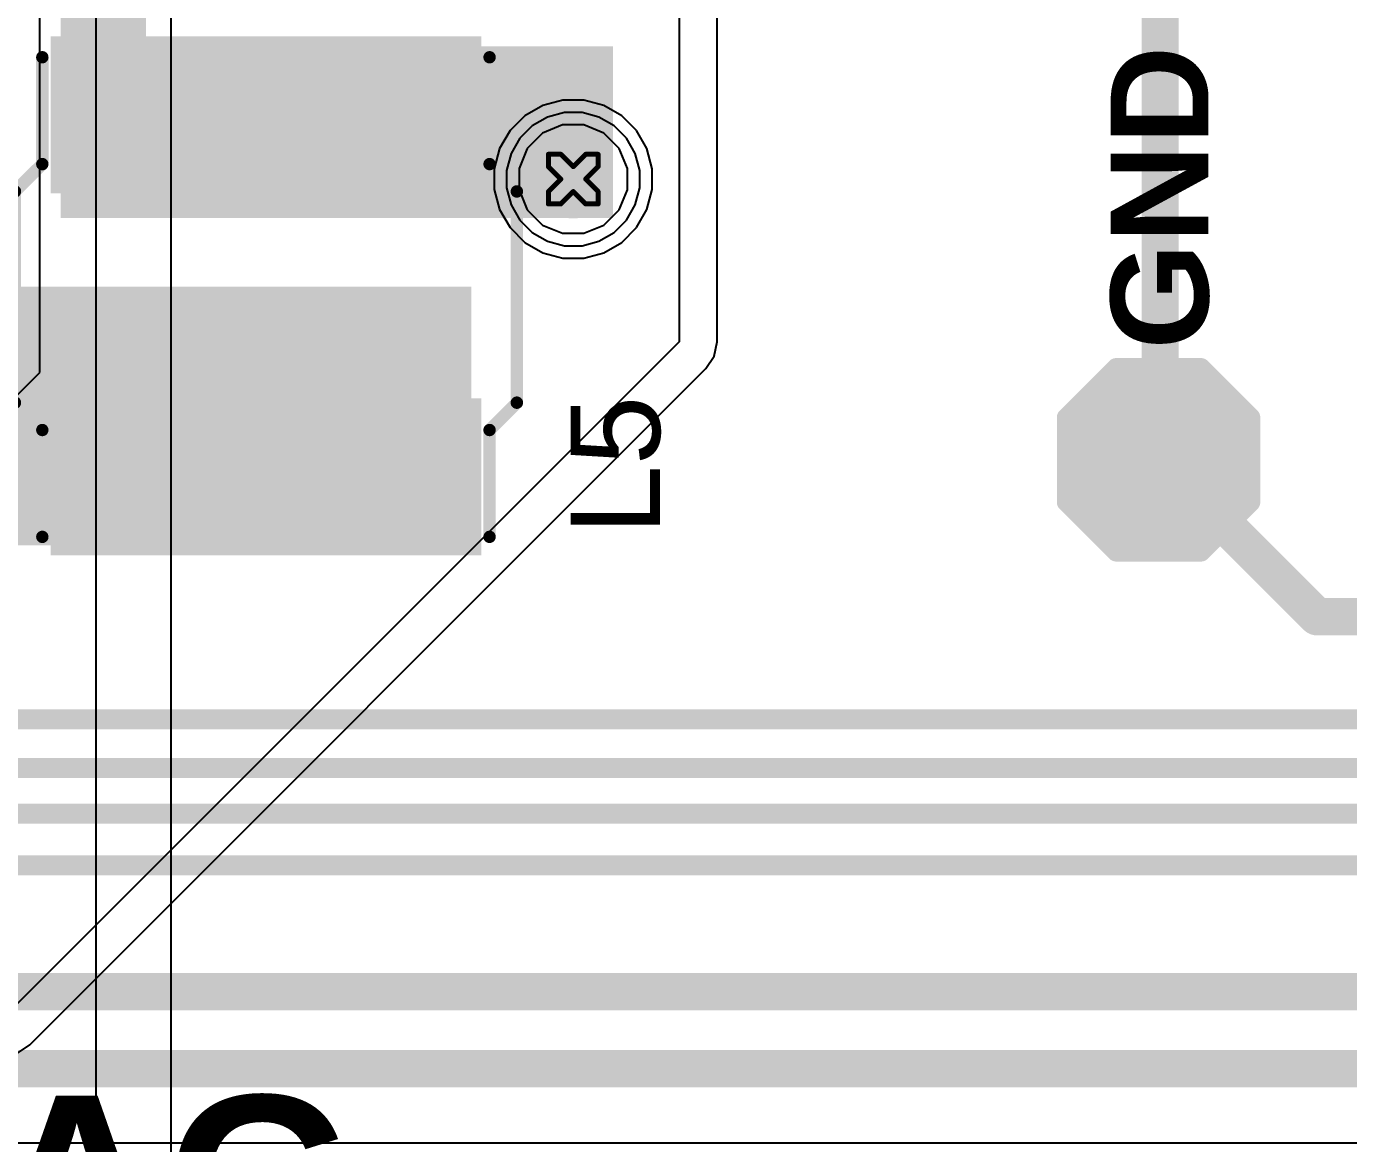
# Model space of a CAD drawing. Header units: inches. Extents: x 0 to 5379, y 0 to 5429.
# Drawn here: x 114.63 to 128.15, y 108.51 to 119.93 of the extents above; entities that cross this region are included whole.
import ezdxf

# ---------------------------------------------------------------- set-up
doc = ezdxf.new("R2010")
doc.units = ezdxf.units.IN
for name, color, linetype in [('Bottom Layer', 5, 'Continuous'), ('Bottom Solder', 6, 'Continuous'), ('Drill Drawing', 1, 'Continuous'), ('GND01', 16, 'Continuous'), ('GND02', 76, 'Continuous'), ('PWR', 156, 'Continuous'), ('SIG 01', 90, 'Continuous'), ('Top Layer', 1, 'Continuous'), ('Top Overlay', 2, 'Continuous'), ('Top Paste', 8, 'Continuous'), ('Top Solder', 216, 'Continuous'), ('Via Holes', 16, 'Continuous')]:
    doc.layers.add(name, color=color, linetype=linetype)
doc.styles.add('Arial', font='', dxfattribs={"height": 0.2})
doc.styles.add('Arial_Bold', font='', dxfattribs={"height": 0.2})
doc.styles.get('Arial').set_extended_font_data('Arial')
doc.styles.get('Arial_Bold').set_extended_font_data('Arial', bold=True)

# ---------------------------------------------------------------- blocks, each defined once
blk = doc.blocks.new('T__________155')
at = {"layer": 'Top Layer'}
blk.add_hatch(color=1, dxfattribs=at).paths.add_polyline_path([(0.381, 0.762), (-0.381, 0.762), (-0.762, 0.381), (-0.762, -0.381), (-0.381, -0.762), (0.381, -0.762), (0.762, -0.381), (0.762, 0.381)])
at = {"layer": 'Top Paste'}
blk.add_hatch(color=8, dxfattribs=at).paths.add_polyline_path([(0.381, 0.762), (-0.381, 0.762), (-0.762, 0.381), (-0.762, -0.381), (-0.381, -0.762), (0.381, -0.762), (0.762, -0.381), (0.762, 0.381)])
at = {"layer": 'Top Solder'}
blk.add_hatch(color=216, dxfattribs=at).paths.add_polyline_path([(0.432, 0.864), (-0.432, 0.864), (-0.864, 0.432), (-0.864, -0.432), (-0.432, -0.864), (0.432, -0.864), (0.864, -0.432), (0.864, 0.432)])
at = {"layer": 'Top Overlay'}
for points in [[(-0.432, 0.94, 0.2, 0.2, 0), (-0.94, 0.432, 0.2, 0.2, 0)], [(-0.432, 0.94, 0.2, 0.2, 0), (0.432, 0.94, 0.2, 0.2, 0)], [(0.432, 0.94, 0.2, 0.2, 0), (0.94, 0.432, 0.2, 0.2, 0)], [(-0.94, 0.432, 0.2, 0.2, 0), (-0.94, -0.432, 0.2, 0.2, 0)], [(0.94, 0.432, 0.2, 0.2, 0), (0.94, -0.432, 0.2, 0.2, 0)], [(-0.94, -0.432, 0.2, 0.2, 0), (-0.432, -0.94, 0.2, 0.2, 0)], [(0.94, -0.432, 0.2, 0.2, 0), (0.432, -0.94, 0.2, 0.2, 0)], [(-0.432, -0.94, 0.2, 0.2, 0), (0.432, -0.94, 0.2, 0.2, 0)]]:
    blk.add_lwpolyline(points, format="xyseb", dxfattribs=at)
for points in [[(-0.482, 0.94, 0.1, 0.1, 1), (-0.382, 0.94, 0.1, 0.1, 1)], [(-0.482, 0.94, 0.1, 0.1, 1), (-0.382, 0.94, 0.1, 0.1, 1)], [(0.382, 0.94, 0.1, 0.1, 1), (0.482, 0.94, 0.1, 0.1, 1)], [(0.382, 0.94, 0.1, 0.1, 1), (0.482, 0.94, 0.1, 0.1, 1)], [(-0.99, 0.432, 0.1, 0.1, 1), (-0.89, 0.432, 0.1, 0.1, 1)], [(-0.99, 0.432, 0.1, 0.1, 1), (-0.89, 0.432, 0.1, 0.1, 1)], [(0.89, 0.432, 0.1, 0.1, 1), (0.99, 0.432, 0.1, 0.1, 1)], [(0.89, 0.432, 0.1, 0.1, 1), (0.99, 0.432, 0.1, 0.1, 1)], [(-0.99, -0.432, 0.1, 0.1, 1), (-0.89, -0.432, 0.1, 0.1, 1)], [(-0.99, -0.432, 0.1, 0.1, 1), (-0.89, -0.432, 0.1, 0.1, 1)], [(0.89, -0.432, 0.1, 0.1, 1), (0.99, -0.432, 0.1, 0.1, 1)], [(0.89, -0.432, 0.1, 0.1, 1), (0.99, -0.432, 0.1, 0.1, 1)], [(-0.482, -0.94, 0.1, 0.1, 1), (-0.382, -0.94, 0.1, 0.1, 1)], [(-0.482, -0.94, 0.1, 0.1, 1), (-0.382, -0.94, 0.1, 0.1, 1)], [(0.382, -0.94, 0.1, 0.1, 1), (0.482, -0.94, 0.1, 0.1, 1)], [(0.382, -0.94, 0.1, 0.1, 1), (0.482, -0.94, 0.1, 0.1, 1)]]:
    blk.add_lwpolyline(points, format="xyseb", close=True, dxfattribs=at)
blk = doc.blocks.new('FNR5040S180MT_787')
at = {"layer": 'Top Layer'}
for points in [[(-2.55, 2.049), (-1.15, 2.049), (-1.15, -2.151), (-2.55, -2.151)], [(1.15, 2.049), (2.55, 2.049), (2.55, -2.151), (1.15, -2.151)]]:
    blk.add_hatch(color=1, dxfattribs=at).paths.add_polyline_path(points)
at = {"layer": 'Top Paste'}
for points in [[(-2.55, 2.049), (-1.15, 2.049), (-1.15, -2.151), (-2.55, -2.151)], [(1.15, 2.049), (2.55, 2.049), (2.55, -2.151), (1.15, -2.151)]]:
    blk.add_hatch(color=8, dxfattribs=at).paths.add_polyline_path(points)
at = {"layer": 'Top Solder'}
for points in [[(-2.652, 2.151), (-1.048, 2.151), (-1.048, -2.252), (-2.652, -2.252)], [(1.048, 2.151), (2.652, 2.151), (2.652, -2.252), (1.048, -2.252)]]:
    blk.add_hatch(color=216, dxfattribs=at).paths.add_polyline_path(points)
at = {"layer": 'Top Overlay'}
for points in [[(-1.092, 2.515, 0.127, 0.127, 0), (-1.372, 2.235, 0.127, 0.127, 0)], [(-1.092, 2.515, 0.127, 0.127, 0), (1.067, 2.515, 0.127, 0.127, 0)], [(1.067, 2.515, 0.127, 0.127, 0), (1.346, 2.235, 0.127, 0.127, 0)], [(-2.464, 2.235, 0.127, 0.127, 0), (-1.372, 2.235, 0.127, 0.127, 0)], [(1.346, 2.235, 0.127, 0.127, 0), (2.438, 2.235, 0.127, 0.127, 0)], [(-2.464, -2.337, 0.127, 0.127, 0), (-1.372, -2.337, 0.127, 0.127, 0)], [(-1.372, -2.337, 0.127, 0.127, 0), (-1.092, -2.616, 0.127, 0.127, 0)], [(1.346, -2.337, 0.127, 0.127, 0), (1.067, -2.616, 0.127, 0.127, 0)], [(1.346, -2.337, 0.127, 0.127, 0), (2.438, -2.337, 0.127, 0.127, 0)], [(-1.092, -2.616, 0.127, 0.127, 0), (1.067, -2.616, 0.127, 0.127, 0)]]:
    blk.add_lwpolyline(points, format="xyseb", dxfattribs=at)
for points in [[(-1.124, 2.515, 0.0635, 0.0635, 1), (-1.06, 2.515, 0.0635, 0.0635, 1)], [(-1.124, 2.515, 0.0635, 0.0635, 1), (-1.06, 2.515, 0.0635, 0.0635, 1)], [(1.035, 2.515, 0.0635, 0.0635, 1), (1.099, 2.515, 0.0635, 0.0635, 1)], [(1.035, 2.515, 0.0635, 0.0635, 1), (1.099, 2.515, 0.0635, 0.0635, 1)], [(-2.495, 2.235, 0.0635, 0.0635, 1), (-2.432, 2.235, 0.0635, 0.0635, 1)], [(-1.403, 2.235, 0.0635, 0.0635, 1), (-1.34, 2.235, 0.0635, 0.0635, 1)], [(-1.403, 2.235, 0.0635, 0.0635, 1), (-1.34, 2.235, 0.0635, 0.0635, 1)], [(1.315, 2.235, 0.0635, 0.0635, 1), (1.378, 2.235, 0.0635, 0.0635, 1)], [(1.315, 2.235, 0.0635, 0.0635, 1), (1.378, 2.235, 0.0635, 0.0635, 1)], [(2.407, 2.235, 0.0635, 0.0635, 1), (2.47, 2.235, 0.0635, 0.0635, 1)], [(-2.495, -2.337, 0.0635, 0.0635, 1), (-2.432, -2.337, 0.0635, 0.0635, 1)], [(-1.403, -2.337, 0.0635, 0.0635, 1), (-1.34, -2.337, 0.0635, 0.0635, 1)], [(-1.403, -2.337, 0.0635, 0.0635, 1), (-1.34, -2.337, 0.0635, 0.0635, 1)], [(1.315, -2.337, 0.0635, 0.0635, 1), (1.378, -2.337, 0.0635, 0.0635, 1)], [(1.315, -2.337, 0.0635, 0.0635, 1), (1.378, -2.337, 0.0635, 0.0635, 1)], [(2.407, -2.337, 0.0635, 0.0635, 1), (2.47, -2.337, 0.0635, 0.0635, 1)], [(-1.124, -2.616, 0.0635, 0.0635, 1), (-1.06, -2.616, 0.0635, 0.0635, 1)], [(-1.124, -2.616, 0.0635, 0.0635, 1), (-1.06, -2.616, 0.0635, 0.0635, 1)], [(1.035, -2.616, 0.0635, 0.0635, 1), (1.099, -2.616, 0.0635, 0.0635, 1)], [(1.035, -2.616, 0.0635, 0.0635, 1), (1.099, -2.616, 0.0635, 0.0635, 1)]]:
    blk.add_lwpolyline(points, format="xyseb", close=True, dxfattribs=at)

msp = doc.modelspace()

# ---------------------------------------------------------------- hatches: boundary and pattern name
at = {"layer": 'Bottom Layer'}
h = msp.add_hatch(color=5, dxfattribs=at)
edge = h.paths.add_edge_path()
edge.add_arc((120.22, 118.367), 0.3, 0, 360)
at = {"layer": 'Bottom Solder'}
h = msp.add_hatch(color=6, dxfattribs=at)
edge = h.paths.add_edge_path()
edge.add_arc((120.22, 118.367), 0.402, 0, 360)
at = {"layer": 'GND01'}
h = msp.add_hatch(color=16, dxfattribs=at)
edge = h.paths.add_edge_path()
edge.add_arc((120.22, 118.367), 0.3, 0, 360)
at = {"layer": 'GND02'}
h = msp.add_hatch(color=76, dxfattribs=at)
edge = h.paths.add_edge_path()
edge.add_arc((120.22, 118.367), 0.3, 0, 360)
at = {"layer": 'PWR'}
h = msp.add_hatch(color=156, dxfattribs=at)
edge = h.paths.add_edge_path()
edge.add_arc((120.22, 118.367), 0.3, 0, 360)
at = {"layer": 'SIG 01'}
h = msp.add_hatch(color=90, dxfattribs=at)
edge = h.paths.add_edge_path()
edge.add_arc((120.22, 118.367), 0.3, 0, 360)
at = {"layer": 'Top Layer'}
for points in [[(115.852, 124.655), (114.979, 124.655), (114.979, 117.968), (115.852, 117.968)], [(120.627, 119.724), (114.979, 119.724), (114.979, 117.968), (120.627, 117.968)], [(119.179, 117.269), (109.819, 117.269), (109.819, 114.624), (119.179, 114.624)]]:
    msp.add_hatch(color=1, dxfattribs=at).paths.add_polyline_path(points)
h = msp.add_hatch(color=1, dxfattribs=at)
edge = h.paths.add_edge_path()
edge.add_arc((120.22, 118.367), 0.3, 0, 360)
at = {"layer": 'Top Solder'}
h = msp.add_hatch(color=216, dxfattribs=at)
edge = h.paths.add_edge_path()
edge.add_arc((120.22, 118.367), 0.402, 0, 360)
at = {"layer": 'Via Holes'}
h = msp.add_hatch(color=7, dxfattribs=at)
edge = h.paths.add_edge_path()
edge.add_arc((120.22, 118.367), 0.15, 0, 360)

# ---------------------------------------------------------------- linework, layer by layer
at = {"layer": 'Bottom Layer'}
for p, q in [((115.341, 120.934), (115.341, 106.393)), ((116.11, 106.169), (116.11, 120.934)), ((119.908, 119.12), (119.724, 119.013)), ((120.114, 119.175), (119.908, 119.12)), ((120.327, 119.175), (120.114, 119.175)), ((120.532, 119.12), (120.327, 119.175)), ((120.716, 119.013), (120.532, 119.12)), ((119.724, 119.013), (119.574, 118.863)), ((120.867, 118.863), (120.716, 119.013)), ((119.574, 118.863), (119.467, 118.679)), ((120.973, 118.679), (120.867, 118.863)), ((119.467, 118.679), (119.412, 118.473)), ((121.028, 118.473), (120.973, 118.679)), ((119.412, 118.473), (119.412, 118.26)), ((121.028, 118.26), (121.028, 118.473)), ((119.412, 118.26), (119.467, 118.055)), ((120.973, 118.055), (121.028, 118.26)), ((119.467, 118.055), (119.574, 117.871)), ((120.867, 117.871), (120.973, 118.055)), ((119.574, 117.871), (119.724, 117.72)), ((120.716, 117.72), (120.867, 117.871)), ((119.724, 117.72), (119.908, 117.614)), ((120.532, 117.614), (120.716, 117.72)), ((119.908, 117.614), (120.114, 117.559)), ((120.327, 117.559), (120.532, 117.614)), ((120.114, 117.559), (120.327, 117.559))]:
    msp.add_line(p, q, dxfattribs=at)
at = {"layer": 'Drill Drawing'}
for points in [[(119.966, 118.494, 0.0508, 0.0508, 0), (119.966, 118.621, 0.0508, 0.0508, 0)], [(119.966, 118.621, 0.0508, 0.0508, 0), (120.093, 118.621, 0.0508, 0.0508, 0)], [(120.093, 118.621, 0.0508, 0.0508, 0), (120.22, 118.494, 0.0508, 0.0508, 0)], [(120.22, 118.494, 0.0508, 0.0508, 0), (120.347, 118.621, 0.0508, 0.0508, 0)], [(120.347, 118.621, 0.0508, 0.0508, 0), (120.474, 118.621, 0.0508, 0.0508, 0)], [(120.474, 118.494, 0.0508, 0.0508, 0), (120.474, 118.621, 0.0508, 0.0508, 0)], [(119.966, 118.494, 0.0508, 0.0508, 0), (120.093, 118.367, 0.0508, 0.0508, 0)], [(120.347, 118.367, 0.0508, 0.0508, 0), (120.474, 118.494, 0.0508, 0.0508, 0)], [(119.966, 118.24, 0.0508, 0.0508, 0), (120.093, 118.367, 0.0508, 0.0508, 0)], [(119.966, 118.113, 0.0508, 0.0508, 0), (119.966, 118.24, 0.0508, 0.0508, 0)], [(120.093, 118.113, 0.0508, 0.0508, 0), (120.22, 118.24, 0.0508, 0.0508, 0)], [(120.22, 118.24, 0.0508, 0.0508, 0), (120.347, 118.113, 0.0508, 0.0508, 0)], [(120.347, 118.367, 0.0508, 0.0508, 0), (120.474, 118.24, 0.0508, 0.0508, 0)], [(120.474, 118.113, 0.0508, 0.0508, 0), (120.474, 118.24, 0.0508, 0.0508, 0)], [(119.966, 118.113, 0.0508, 0.0508, 0), (120.093, 118.113, 0.0508, 0.0508, 0)], [(120.347, 118.113, 0.0508, 0.0508, 0), (120.474, 118.113, 0.0508, 0.0508, 0)]]:
    msp.add_lwpolyline(points, format="xyseb", dxfattribs=at)
for points in [[(119.954, 118.621, 0.0254, 0.0254, 1), (119.979, 118.621, 0.0254, 0.0254, 1)], [(119.954, 118.621, 0.0254, 0.0254, 1), (119.979, 118.621, 0.0254, 0.0254, 1)], [(120.081, 118.621, 0.0254, 0.0254, 1), (120.106, 118.621, 0.0254, 0.0254, 1)], [(120.081, 118.621, 0.0254, 0.0254, 1), (120.106, 118.621, 0.0254, 0.0254, 1)], [(120.335, 118.621, 0.0254, 0.0254, 1), (120.36, 118.621, 0.0254, 0.0254, 1)], [(120.335, 118.621, 0.0254, 0.0254, 1), (120.36, 118.621, 0.0254, 0.0254, 1)], [(120.462, 118.621, 0.0254, 0.0254, 1), (120.487, 118.621, 0.0254, 0.0254, 1)], [(120.462, 118.621, 0.0254, 0.0254, 1), (120.487, 118.621, 0.0254, 0.0254, 1)], [(119.954, 118.494, 0.0254, 0.0254, 1), (119.979, 118.494, 0.0254, 0.0254, 1)], [(119.954, 118.494, 0.0254, 0.0254, 1), (119.979, 118.494, 0.0254, 0.0254, 1)], [(120.208, 118.494, 0.0254, 0.0254, 1), (120.233, 118.494, 0.0254, 0.0254, 1)], [(120.208, 118.494, 0.0254, 0.0254, 1), (120.233, 118.494, 0.0254, 0.0254, 1)], [(120.462, 118.494, 0.0254, 0.0254, 1), (120.487, 118.494, 0.0254, 0.0254, 1)], [(120.462, 118.494, 0.0254, 0.0254, 1), (120.487, 118.494, 0.0254, 0.0254, 1)], [(119.954, 118.24, 0.0254, 0.0254, 1), (119.979, 118.24, 0.0254, 0.0254, 1)], [(119.954, 118.24, 0.0254, 0.0254, 1), (119.979, 118.24, 0.0254, 0.0254, 1)], [(120.081, 118.367, 0.0254, 0.0254, 1), (120.106, 118.367, 0.0254, 0.0254, 1)], [(120.081, 118.367, 0.0254, 0.0254, 1), (120.106, 118.367, 0.0254, 0.0254, 1)], [(120.208, 118.24, 0.0254, 0.0254, 1), (120.233, 118.24, 0.0254, 0.0254, 1)], [(120.208, 118.24, 0.0254, 0.0254, 1), (120.233, 118.24, 0.0254, 0.0254, 1)], [(120.335, 118.367, 0.0254, 0.0254, 1), (120.36, 118.367, 0.0254, 0.0254, 1)], [(120.335, 118.367, 0.0254, 0.0254, 1), (120.36, 118.367, 0.0254, 0.0254, 1)], [(120.462, 118.24, 0.0254, 0.0254, 1), (120.487, 118.24, 0.0254, 0.0254, 1)], [(120.462, 118.24, 0.0254, 0.0254, 1), (120.487, 118.24, 0.0254, 0.0254, 1)], [(119.954, 118.113, 0.0254, 0.0254, 1), (119.979, 118.113, 0.0254, 0.0254, 1)], [(119.954, 118.113, 0.0254, 0.0254, 1), (119.979, 118.113, 0.0254, 0.0254, 1)], [(120.081, 118.113, 0.0254, 0.0254, 1), (120.106, 118.113, 0.0254, 0.0254, 1)], [(120.081, 118.113, 0.0254, 0.0254, 1), (120.106, 118.113, 0.0254, 0.0254, 1)], [(120.335, 118.113, 0.0254, 0.0254, 1), (120.36, 118.113, 0.0254, 0.0254, 1)], [(120.335, 118.113, 0.0254, 0.0254, 1), (120.36, 118.113, 0.0254, 0.0254, 1)], [(120.462, 118.113, 0.0254, 0.0254, 1), (120.487, 118.113, 0.0254, 0.0254, 1)], [(120.462, 118.113, 0.0254, 0.0254, 1), (120.487, 118.113, 0.0254, 0.0254, 1)]]:
    msp.add_lwpolyline(points, format="xyseb", close=True, dxfattribs=at)
at = {"layer": 'GND01'}
for p, q in [((119.906, 118.836), (119.751, 118.681)), ((120.11, 118.921), (119.906, 118.836)), ((120.33, 118.921), (120.11, 118.921)), ((120.534, 118.836), (120.33, 118.921)), ((120.69, 118.681), (120.534, 118.836)), ((119.751, 118.681), (119.666, 118.477)), ((120.774, 118.477), (120.69, 118.681)), ((119.666, 118.477), (119.666, 118.257)), ((120.774, 118.257), (120.774, 118.477)), ((119.666, 118.257), (119.751, 118.053)), ((120.69, 118.053), (120.774, 118.257)), ((119.751, 118.053), (119.906, 117.897)), ((120.534, 117.897), (120.69, 118.053)), ((119.906, 117.897), (120.11, 117.813)), ((120.33, 117.813), (120.534, 117.897)), ((120.11, 117.813), (120.33, 117.813))]:
    msp.add_line(p, q, dxfattribs=at)
at = {"layer": 'GND02'}
for p, q in [((119.906, 118.836), (119.751, 118.681)), ((120.11, 118.921), (119.906, 118.836)), ((120.33, 118.921), (120.11, 118.921)), ((120.534, 118.836), (120.33, 118.921)), ((120.69, 118.681), (120.534, 118.836)), ((119.751, 118.681), (119.666, 118.477)), ((120.774, 118.477), (120.69, 118.681)), ((119.666, 118.477), (119.666, 118.257)), ((120.774, 118.257), (120.774, 118.477)), ((119.666, 118.257), (119.751, 118.053)), ((120.69, 118.053), (120.774, 118.257)), ((119.751, 118.053), (119.906, 117.897)), ((120.534, 117.897), (120.69, 118.053)), ((119.906, 117.897), (120.11, 117.813)), ((120.33, 117.813), (120.534, 117.897)), ((120.11, 117.813), (120.33, 117.813))]:
    msp.add_line(p, q, dxfattribs=at)
at = {"layer": 'PWR'}
for p, q in [((114.766, 116.392), (114.766, 120.429)), ((121.303, 120.429), (121.303, 116.705)), ((121.691, 116.705), (121.691, 120.429)), ((121.303, 116.705), (114.389, 109.792)), ((121.662, 116.557), (121.691, 116.705)), ((121.577, 116.431), (121.662, 116.557)), ((110.812, 112.437), (114.766, 116.392)), ((114.664, 109.517), (121.577, 116.431)), ((114.538, 109.433), (114.664, 109.517))]:
    msp.add_line(p, q, dxfattribs=at)
at = {"layer": 'SIG 01'}
for p, q in [((119.957, 119.001), (119.802, 118.912)), ((120.131, 119.048), (119.957, 119.001)), ((120.31, 119.048), (120.131, 119.048)), ((120.483, 119.001), (120.31, 119.048)), ((120.638, 118.912), (120.483, 119.001)), ((119.802, 118.912), (119.675, 118.785)), ((120.765, 118.785), (120.638, 118.912)), ((119.675, 118.785), (119.586, 118.63)), ((120.855, 118.63), (120.765, 118.785)), ((119.586, 118.63), (119.539, 118.456)), ((120.901, 118.456), (120.855, 118.63)), ((119.539, 118.456), (119.539, 118.277)), ((120.901, 118.277), (120.901, 118.456)), ((119.539, 118.277), (119.586, 118.104)), ((120.855, 118.104), (120.901, 118.277)), ((119.586, 118.104), (119.675, 117.949)), ((120.765, 117.949), (120.855, 118.104)), ((119.675, 117.949), (119.802, 117.822)), ((120.638, 117.822), (120.765, 117.949)), ((119.802, 117.822), (119.957, 117.732)), ((119.957, 117.732), (120.131, 117.686)), ((120.31, 117.686), (120.483, 117.732)), ((120.483, 117.732), (120.638, 117.822)), ((120.131, 117.686), (120.31, 117.686)), ((143.152, 108.512), (75.705, 108.512))]:
    msp.add_line(p, q, dxfattribs=at)
at = {"layer": 'Top Layer'}
for points in [[(126.22, 115.498, 0.381, 0.381, 0), (126.22, 121.027, 0.381, 0.381, 0)], [(126.22, 115.498, 0.381, 0.381, 0), (127.824, 113.894, 0.381, 0.381, 0)], [(127.824, 113.894, 0.381, 0.381, 0), (132.782, 113.894, 0.381, 0.381, 0)], [(109.597, 112.846, 0.203, 0.203, 0), (155.194, 112.846, 0.203, 0.203, 0)], [(108.26, 112.349, 0.203, 0.203, 0), (165.316, 112.349, 0.203, 0.203, 0)], [(107.884, 111.882, 0.203, 0.203, 0), (165.607, 111.882, 0.203, 0.203, 0)], [(102.519, 111.354, 0.203, 0.203, 0), (137.617, 111.354, 0.203, 0.203, 0)], [(75.108, 110.062, 0.381, 0.381, 0), (166.323, 110.062, 0.381, 0.381, 0)], [(75.108, 109.276, 0.381, 0.381, 0), (166.354, 109.276, 0.381, 0.381, 0)]]:
    msp.add_lwpolyline(points, format="xyseb", dxfattribs=at)
for points in [[(126.125, 115.498, 0.191, 0.191, 1), (126.315, 115.498, 0.191, 0.191, 1)], [(126.125, 115.498, 0.191, 0.191, 1), (126.315, 115.498, 0.191, 0.191, 1)], [(127.729, 113.894, 0.191, 0.191, 1), (127.92, 113.894, 0.191, 0.191, 1)], [(127.729, 113.894, 0.191, 0.191, 1), (127.92, 113.894, 0.191, 0.191, 1)]]:
    msp.add_lwpolyline(points, format="xyseb", close=True, dxfattribs=at)

# ---------------------------------------------------------------- block references
at = {"rotation": 90}
for name, p in [('FNR5040S180MT_787', (117.028, 117.174)), ('T__________155', (126.204, 115.498))]:
    msp.add_blockref(name, p, dxfattribs=at)

# ---------------------------------------------------------------- texts
at = {"layer": 'Top Overlay'}
for s, height, style, p in [('GND', 1, 'Arial_Bold', (126.714, 116.625)), ('L5', 0.9144, 'Arial', (121.107, 114.732))]:
    msp.add_text(s, height=height, rotation=90, dxfattribs=dict(at, style=style)).set_placement(p)
at = {"layer": 'Top Overlay', "style": 'Arial_Bold'}
msp.add_text('TAG', height=1.8, dxfattribs=at).set_placement((112.702, 107.198))

doc.saveas('drawing.dxf')
